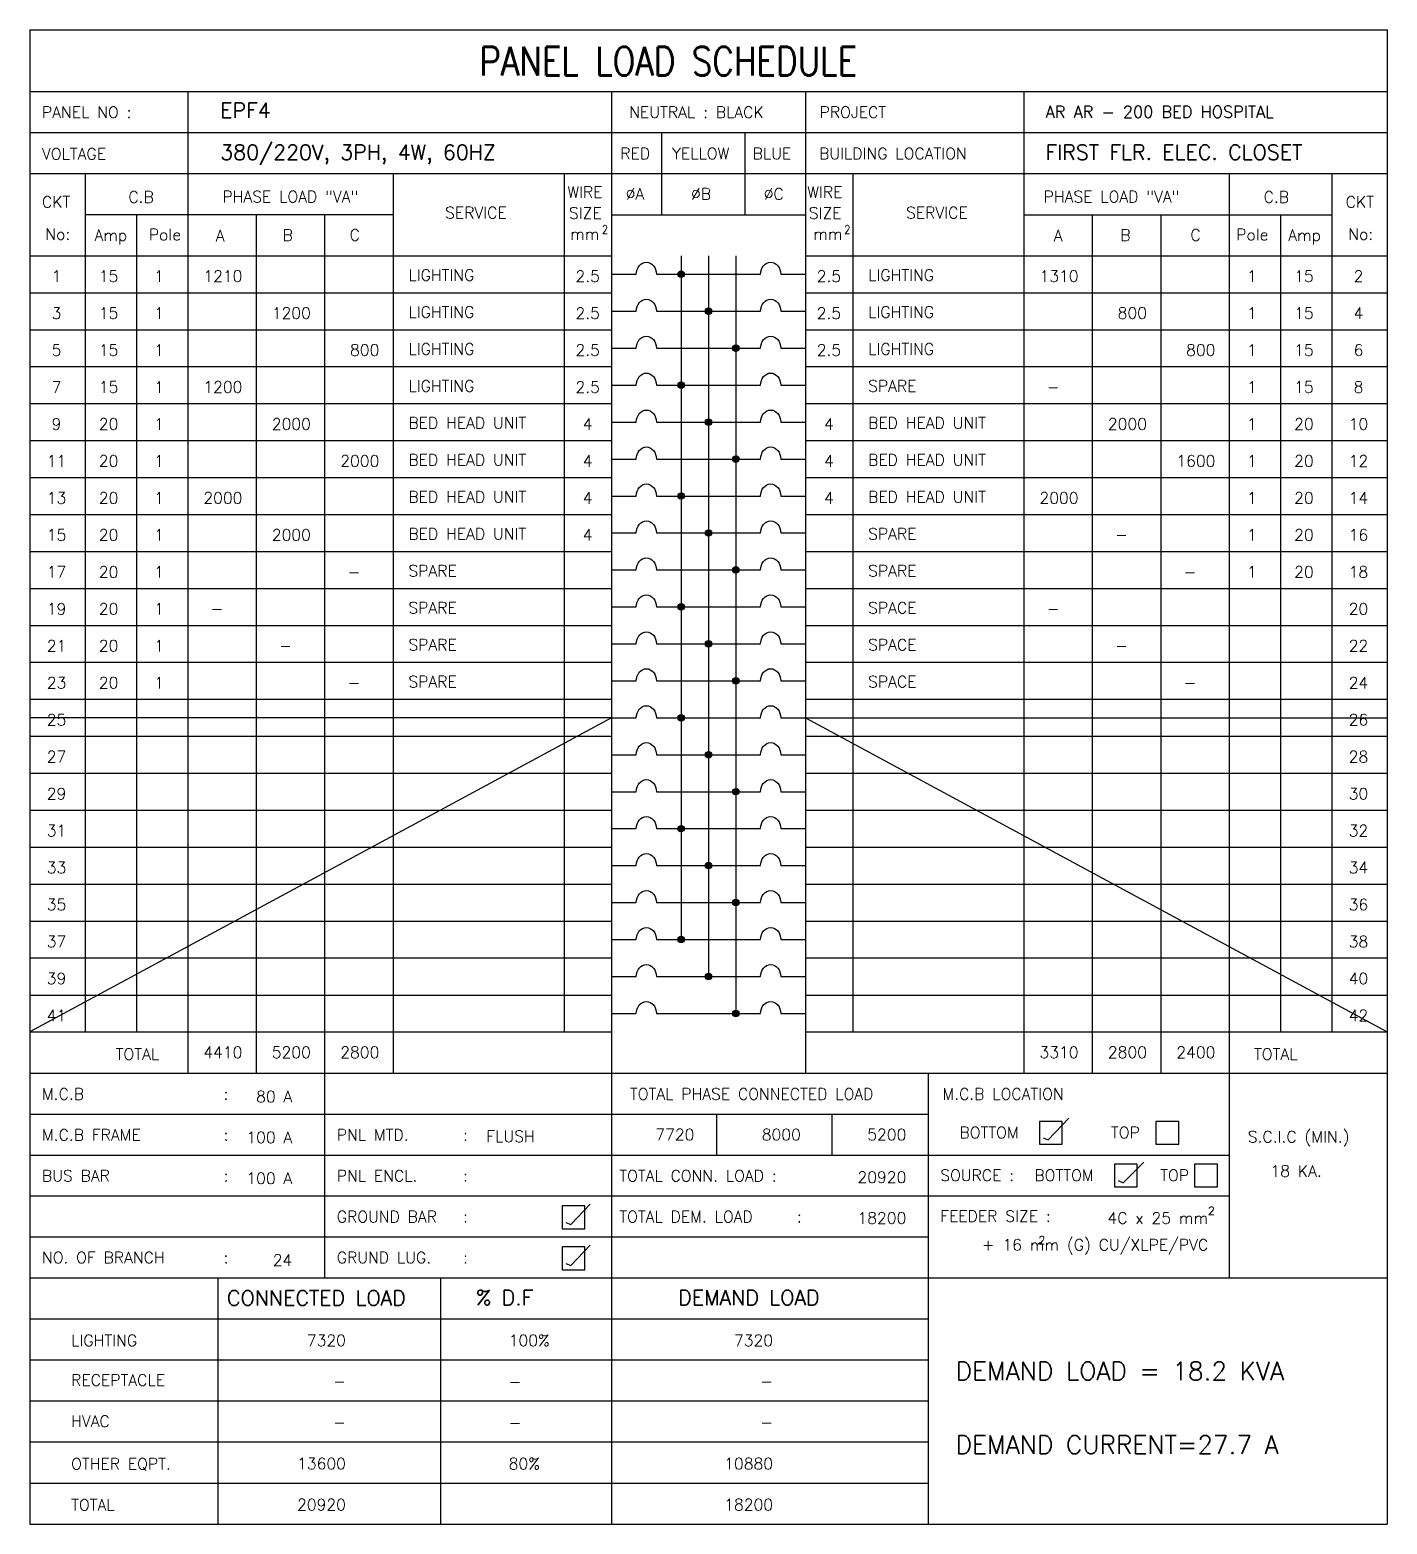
# Model space of a CAD drawing. Extents: x -114332 to -114222, y 51618 to 51715.
# Drawn here: x -114319.89 to -114299.1, y 51654.82 to 51677.7 of the extents above; entities that cross this region are included whole.
import ezdxf
from ezdxf.enums import TextEntityAlignment as Align

# ---------------------------------------------------------------- set-up
doc = ezdxf.new("R2010")
doc.units = 0
doc.header["$MEASUREMENT"] = 0
doc.layers.add('E-TXT', color=2, linetype='CONTINUOUS')
doc.layers.add('PANEL', color=2, linetype='CONTINUOUS')
doc.styles.add('ROMANS', font='ROMANS.shx', dxfattribs={"height": 0.4})
pattern_1 = [(315, (90723.014225, 53710.787966), (0.00864749998874, 0.00864749998874), [])]
pattern_2 = [(315, (90723.014225, 53712.486107), (0.00864749998874, 0.00864749998874), [])]
pattern_3 = [(315, (90723.014225, 53714.184249), (0.00864749998874, 0.00864749998874), [])]
pattern_4 = [(315, (90723.014225, 53715.88239), (0.00864749998874, 0.00864749998874), [])]
pattern_5 = [(315, (90723.014225, 53717.580531), (0.00864749998874, 0.00864749998874), [])]
pattern_6 = [(315, (90723.014225, 53719.278672), (0.00864749998874, 0.00864749998874), [])]

msp = doc.modelspace()

# ---------------------------------------------------------------- hatches: boundary and pattern name
at = {"layer": 'PANEL', "linetype": 'Continuous'}
h = msp.add_hatch(dxfattribs=at)
h.set_pattern_fill('ANSI31', color=256, scale=0.068485, angle=406.041, style=0)
h.set_pattern_definition([(91.040959325, (90723.014225, 53719.278672), (-0.00855917542476, -0.00015552164567), [])])
h.paths.add_polyline_path([(-114309.962, 51673.96, 1), (-114309.865, 51673.96, 1)])
h = msp.add_hatch(dxfattribs=at)
h.set_pattern_fill('ANSI31', color=256, scale=0.097835, angle=270, style=0)
h.set_pattern_definition(pattern_6)
h.paths.add_polyline_path([(-114309.543, 51673.394, 1), (-114309.445, 51673.394, 1)])
h = msp.add_hatch(dxfattribs=at)
h.set_pattern_fill('ANSI31', color=256, scale=0.097835, angle=270, style=0)
h.set_pattern_definition(pattern_6)
h.paths.add_polyline_path([(-114309.026, 51672.828, 1), (-114309.124, 51672.828, 1)])
h = msp.add_hatch(dxfattribs=at)
h.set_pattern_fill('ANSI31', color=256, scale=0.097835, angle=270, style=0)
h.set_pattern_definition(pattern_6)
h.paths.add_polyline_path([(-114309.865, 51672.262, 1), (-114309.962, 51672.262, 1)])
h = msp.add_hatch(dxfattribs=at)
h.set_pattern_fill('ANSI31', color=256, scale=0.097835, angle=270, style=0)
h.set_pattern_definition(pattern_6)
h.paths.add_polyline_path([(-114309.445, 51671.696, 1), (-114309.543, 51671.696, 1)])
h = msp.add_hatch(dxfattribs=at)
h.set_pattern_fill('ANSI31', color=256, scale=0.097835, angle=270, style=0)
h.set_pattern_definition(pattern_6)
h.paths.add_polyline_path([(-114309.026, 51671.13, 1), (-114309.124, 51671.13, 1)])
h = msp.add_hatch(dxfattribs=at)
h.set_pattern_fill('ANSI31', color=256, scale=0.097835, angle=270, style=0)
h.set_pattern_definition(pattern_5)
h.paths.add_polyline_path([(-114309.865, 51670.564, 1), (-114309.962, 51670.564, 1)])
h = msp.add_hatch(dxfattribs=at)
h.set_pattern_fill('ANSI31', color=256, scale=0.097835, angle=270, style=0)
h.set_pattern_definition(pattern_5)
h.paths.add_polyline_path([(-114309.445, 51669.998, 1), (-114309.543, 51669.998, 1)])
h = msp.add_hatch(dxfattribs=at)
h.set_pattern_fill('ANSI31', color=256, scale=0.097835, angle=270, style=0)
h.set_pattern_definition(pattern_5)
h.paths.add_polyline_path([(-114309.026, 51669.432, 1), (-114309.124, 51669.432, 1)])
h = msp.add_hatch(dxfattribs=at)
h.set_pattern_fill('ANSI31', color=256, scale=0.097835, angle=270, style=0)
h.set_pattern_definition(pattern_4)
h.paths.add_polyline_path([(-114309.865, 51668.866, 1), (-114309.962, 51668.866, 1)])
h = msp.add_hatch(dxfattribs=at)
h.set_pattern_fill('ANSI31', color=256, scale=0.097835, angle=270, style=0)
h.set_pattern_definition(pattern_4)
h.paths.add_polyline_path([(-114309.445, 51668.3, 1), (-114309.543, 51668.3, 1)])
h = msp.add_hatch(dxfattribs=at)
h.set_pattern_fill('ANSI31', color=256, scale=0.097835, angle=270, style=0)
h.set_pattern_definition(pattern_4)
h.paths.add_polyline_path([(-114309.026, 51667.734, 1), (-114309.124, 51667.734, 1)])
h = msp.add_hatch(dxfattribs=at)
h.set_pattern_fill('ANSI31', color=256, scale=0.097835, angle=270, style=0)
h.set_pattern_definition(pattern_3)
h.paths.add_polyline_path([(-114309.865, 51667.168, 1), (-114309.962, 51667.168, 1)])
h = msp.add_hatch(dxfattribs=at)
h.set_pattern_fill('ANSI31', color=256, scale=0.097835, angle=270, style=0)
h.set_pattern_definition(pattern_3)
h.paths.add_polyline_path([(-114309.445, 51666.602, 1), (-114309.543, 51666.602, 1)])
h = msp.add_hatch(dxfattribs=at)
h.set_pattern_fill('ANSI31', color=256, scale=0.097835, angle=270, style=0)
h.set_pattern_definition(pattern_3)
h.paths.add_polyline_path([(-114309.026, 51666.036, 1), (-114309.124, 51666.036, 1)])
h = msp.add_hatch(dxfattribs=at)
h.set_pattern_fill('ANSI31', color=256, scale=0.097835, angle=270, style=0)
h.set_pattern_definition(pattern_2)
h.paths.add_polyline_path([(-114309.865, 51665.47, 1), (-114309.962, 51665.47, 1)])
h = msp.add_hatch(dxfattribs=at)
h.set_pattern_fill('ANSI31', color=256, scale=0.097835, angle=270, style=0)
h.set_pattern_definition(pattern_2)
h.paths.add_polyline_path([(-114309.445, 51664.904, 1), (-114309.543, 51664.904, 1)])
h = msp.add_hatch(dxfattribs=at)
h.set_pattern_fill('ANSI31', color=256, scale=0.097835, angle=270, style=0)
h.set_pattern_definition(pattern_2)
h.paths.add_polyline_path([(-114309.026, 51664.338, 1), (-114309.124, 51664.338, 1)])
h = msp.add_hatch(dxfattribs=at)
h.set_pattern_fill('ANSI31', color=256, scale=0.097835, angle=270, style=0)
h.set_pattern_definition(pattern_1)
h.paths.add_polyline_path([(-114309.865, 51663.772, 1), (-114309.962, 51663.772, 1)])
h = msp.add_hatch(dxfattribs=at)
h.set_pattern_fill('ANSI31', color=256, scale=0.097835, angle=270, style=0)
h.set_pattern_definition(pattern_1)
h.paths.add_polyline_path([(-114309.445, 51663.205, 1), (-114309.543, 51663.205, 1)])
h = msp.add_hatch(dxfattribs=at)
h.set_pattern_fill('ANSI31', color=256, scale=0.097835, angle=270, style=0)
h.set_pattern_definition(pattern_1)
h.paths.add_polyline_path([(-114309.026, 51662.639, 1), (-114309.124, 51662.639, 1)])

# ---------------------------------------------------------------- linework, layer by layer
at = {"layer": 'PANEL', "color": 6}
for p, q in [((-114319.889, 51677.703), (-114299.099, 51677.703)), ((-114319.889, 51677.703), (-114319.889, 51654.819)), ((-114299.099, 51677.703), (-114299.099, 51654.819)), ((-114319.889, 51654.819), (-114299.099, 51654.819))]:
    msp.add_line(p, q, dxfattribs=at)
at = {"layer": 'PANEL', "color": 2}
for p, q in [((-114319.889, 51676.759), (-114299.099, 51676.759)), ((-114310.979, 51676.759), (-114310.979, 51661.723)), ((-114308.009, 51676.759), (-114308.009, 51661.723)), ((-114319.889, 51675.501), (-114299.099, 51675.501)), ((-114310.979, 51674.869), (-114308.009, 51674.869)), ((-114319.889, 51661.723), (-114299.099, 51661.723))]:
    msp.add_line(p, q, dxfattribs=at)
at = {"layer": 'PANEL', "color": 11}
for p, q in [((-114317.47, 51676.759), (-114317.47, 51661.723)), ((-114304.663, 51676.759), (-114304.663, 51661.723)), ((-114319.042, 51675.501), (-114319.042, 51662.356)), ((-114314.325, 51675.501), (-114314.325, 51661.723)), ((-114311.705, 51675.501), (-114311.705, 51662.356)), ((-114307.284, 51675.501), (-114307.284, 51662.356)), ((-114301.518, 51675.501), (-114301.518, 51658.593)), ((-114299.946, 51675.501), (-114299.946, 51662.356)), ((-114314.325, 51674.872), (-114319.042, 51674.872)), ((-114318.256, 51674.872), (-114318.256, 51662.356)), ((-114316.422, 51674.872), (-114316.422, 51661.723)), ((-114315.374, 51674.872), (-114315.374, 51658.593)), ((-114304.663, 51674.872), (-114299.946, 51674.872)), ((-114303.615, 51674.872), (-114303.615, 51661.723)), ((-114302.567, 51674.872), (-114302.567, 51661.723)), ((-114300.732, 51674.872), (-114300.732, 51662.356)), ((-114319.889, 51674.243), (-114310.979, 51674.243)), ((-114308.009, 51674.243), (-114299.099, 51674.243)), ((-114319.889, 51673.677), (-114310.979, 51673.677)), ((-114308.009, 51673.677), (-114299.099, 51673.677)), ((-114319.889, 51673.111), (-114310.979, 51673.111)), ((-114308.009, 51673.111), (-114299.099, 51673.111)), ((-114319.889, 51672.545), (-114310.979, 51672.545)), ((-114308.009, 51672.545), (-114299.099, 51672.545)), ((-114319.889, 51671.979), (-114310.979, 51671.979)), ((-114308.009, 51671.979), (-114299.099, 51671.979)), ((-114319.889, 51671.413), (-114310.979, 51671.413)), ((-114308.009, 51671.413), (-114299.099, 51671.413)), ((-114319.889, 51670.847), (-114310.979, 51670.847)), ((-114308.009, 51670.847), (-114299.099, 51670.847)), ((-114319.889, 51670.281), (-114310.979, 51670.281)), ((-114308.009, 51670.281), (-114299.099, 51670.281)), ((-114319.889, 51669.715), (-114310.979, 51669.715)), ((-114308.009, 51669.715), (-114299.099, 51669.715)), ((-114319.889, 51669.149), (-114310.979, 51669.149)), ((-114308.009, 51669.149), (-114299.099, 51669.149)), ((-114319.889, 51668.583), (-114310.979, 51668.583)), ((-114308.009, 51668.583), (-114299.099, 51668.583)), ((-114319.889, 51668.017), (-114310.979, 51668.017)), ((-114308.009, 51668.017), (-114299.099, 51668.017)), ((-114319.889, 51667.451), (-114310.979, 51667.451)), ((-114308.009, 51667.451), (-114299.099, 51667.451)), ((-114319.889, 51666.885), (-114310.979, 51666.885)), ((-114308.009, 51666.885), (-114299.099, 51666.885)), ((-114319.889, 51666.319), (-114310.979, 51666.319)), ((-114308.009, 51666.319), (-114299.099, 51666.319)), ((-114319.889, 51665.753), (-114310.979, 51665.753)), ((-114308.009, 51665.753), (-114299.099, 51665.753)), ((-114319.889, 51665.187), (-114310.979, 51665.187)), ((-114308.009, 51665.187), (-114299.099, 51665.187)), ((-114319.889, 51664.621), (-114310.979, 51664.621)), ((-114308.009, 51664.621), (-114299.099, 51664.621)), ((-114319.889, 51664.055), (-114310.979, 51664.055)), ((-114308.009, 51664.055), (-114299.099, 51664.055)), ((-114319.889, 51663.489), (-114310.979, 51663.489)), ((-114308.009, 51663.489), (-114299.099, 51663.489)), ((-114319.889, 51662.922), (-114310.979, 51662.922)), ((-114308.009, 51662.922), (-114299.099, 51662.922)), ((-114319.889, 51662.356), (-114310.979, 51662.356)), ((-114308.009, 51662.356), (-114299.099, 51662.356)), ((-114310.979, 51661.723), (-114310.979, 51654.819)), ((-114306.128, 51661.723), (-114306.128, 51658.593)), ((-114319.889, 51661.097), (-114306.128, 51661.097)), ((-114309.373, 51661.097), (-114309.373, 51660.471)), ((-114307.603, 51661.097), (-114307.603, 51660.471)), ((-114319.889, 51660.471), (-114301.518, 51660.471)), ((-114319.889, 51659.845), (-114301.518, 51659.845)), ((-114319.889, 51659.219), (-114306.128, 51659.219)), ((-114319.889, 51658.593), (-114299.099, 51658.593)), ((-114317.008, 51658.593), (-114317.008, 51654.819)), ((-114313.6, 51658.593), (-114313.6, 51654.819)), ((-114306.128, 51658.593), (-114306.128, 51654.819)), ((-114319.889, 51657.964), (-114306.128, 51657.964)), ((-114319.889, 51657.335), (-114306.128, 51657.335)), ((-114319.889, 51656.706), (-114306.128, 51656.706)), ((-114319.889, 51656.077), (-114306.128, 51656.077)), ((-114319.889, 51655.448), (-114306.128, 51655.448))]:
    msp.add_line(p, q, dxfattribs=at)
at = {"layer": 'PANEL'}
for p, q in [((-114319.889, 51676.133), (-114299.099, 51676.133)), ((-114310.209, 51674.869), (-114310.209, 51676.133)), ((-114308.933, 51674.869), (-114308.933, 51676.133)), ((-114309.914, 51674.243), (-114309.914, 51663.772)), ((-114309.494, 51674.243), (-114309.494, 51663.205)), ((-114309.075, 51674.243), (-114309.075, 51662.639)), ((-114310.979, 51673.96), (-114310.6, 51673.96)), ((-114310.292, 51673.96), (-114308.696, 51673.96)), ((-114308.388, 51673.96), (-114308.009, 51673.96)), ((-114310.979, 51673.394), (-114310.6, 51673.394)), ((-114310.292, 51673.394), (-114308.696, 51673.394)), ((-114308.388, 51673.394), (-114308.009, 51673.394)), ((-114310.979, 51672.828), (-114310.6, 51672.828)), ((-114310.292, 51672.828), (-114308.696, 51672.828)), ((-114308.388, 51672.828), (-114308.009, 51672.828)), ((-114310.979, 51672.262), (-114310.6, 51672.262)), ((-114310.292, 51672.262), (-114308.696, 51672.262)), ((-114308.388, 51672.262), (-114308.009, 51672.262)), ((-114310.979, 51671.696), (-114310.6, 51671.696)), ((-114310.292, 51671.696), (-114308.696, 51671.696)), ((-114308.388, 51671.696), (-114308.009, 51671.696)), ((-114310.979, 51671.13), (-114310.6, 51671.13)), ((-114310.292, 51671.13), (-114308.696, 51671.13)), ((-114308.388, 51671.13), (-114308.009, 51671.13)), ((-114310.979, 51670.564), (-114310.6, 51670.564)), ((-114310.292, 51670.564), (-114308.696, 51670.564)), ((-114308.388, 51670.564), (-114308.009, 51670.564)), ((-114310.979, 51669.998), (-114310.6, 51669.998)), ((-114310.292, 51669.998), (-114308.696, 51669.998)), ((-114308.388, 51669.998), (-114308.009, 51669.998)), ((-114310.979, 51669.432), (-114310.6, 51669.432)), ((-114310.292, 51669.432), (-114308.696, 51669.432)), ((-114308.388, 51669.432), (-114308.009, 51669.432)), ((-114310.979, 51668.866), (-114310.6, 51668.866)), ((-114310.292, 51668.866), (-114308.696, 51668.866)), ((-114308.388, 51668.866), (-114308.009, 51668.866)), ((-114310.979, 51668.3), (-114310.6, 51668.3)), ((-114310.292, 51668.3), (-114308.696, 51668.3)), ((-114308.388, 51668.3), (-114308.009, 51668.3)), ((-114310.979, 51667.734), (-114310.6, 51667.734)), ((-114310.292, 51667.734), (-114308.696, 51667.734)), ((-114308.388, 51667.734), (-114308.009, 51667.734)), ((-114310.979, 51667.168), (-114310.6, 51667.168)), ((-114310.292, 51667.168), (-114308.696, 51667.168)), ((-114308.388, 51667.168), (-114308.009, 51667.168)), ((-114310.979, 51666.602), (-114310.6, 51666.602)), ((-114310.292, 51666.602), (-114308.696, 51666.602)), ((-114308.388, 51666.602), (-114308.009, 51666.602)), ((-114310.979, 51666.036), (-114310.6, 51666.036)), ((-114310.292, 51666.036), (-114308.696, 51666.036)), ((-114308.388, 51666.036), (-114308.009, 51666.036)), ((-114310.979, 51665.47), (-114310.6, 51665.47)), ((-114310.292, 51665.47), (-114308.696, 51665.47)), ((-114308.388, 51665.47), (-114308.009, 51665.47)), ((-114310.979, 51664.904), (-114310.6, 51664.904)), ((-114310.292, 51664.904), (-114308.696, 51664.904)), ((-114308.388, 51664.904), (-114308.009, 51664.904)), ((-114310.979, 51664.338), (-114310.6, 51664.338)), ((-114310.292, 51664.338), (-114308.696, 51664.338)), ((-114308.388, 51664.338), (-114308.009, 51664.338)), ((-114310.979, 51663.772), (-114310.6, 51663.772)), ((-114310.292, 51663.772), (-114308.696, 51663.772)), ((-114308.388, 51663.772), (-114308.009, 51663.772)), ((-114310.979, 51663.205), (-114310.6, 51663.205)), ((-114310.292, 51663.205), (-114308.696, 51663.205)), ((-114308.388, 51663.205), (-114308.009, 51663.205)), ((-114310.979, 51662.639), (-114310.6, 51662.639)), ((-114310.292, 51662.639), (-114308.696, 51662.639)), ((-114308.388, 51662.639), (-114308.009, 51662.639)), ((-114304.291, 51660.704), (-114303.973, 51661.036)), ((-114304.367, 51660.734), (-114304.291, 51660.704)), ((-114303.144, 51660.048), (-114302.825, 51660.361)), ((-114303.22, 51660.079), (-114303.144, 51660.048)), ((-114311.604, 51659.408), (-114311.305, 51659.72)), ((-114311.68, 51659.438), (-114311.604, 51659.408)), ((-114311.604, 51658.78), (-114311.305, 51659.093)), ((-114311.68, 51658.811), (-114311.604, 51658.78))]:
    msp.add_line(p, q, dxfattribs=at)
at = {"layer": 'PANEL', "color": 7}
for p, q in [((-114310.979, 51667.168), (-114319.889, 51662.356)), ((-114310.979, 51667.168), (-114319.889, 51667.168)), ((-114308.009, 51667.168), (-114299.099, 51662.356)), ((-114308.009, 51667.168), (-114299.099, 51667.168))]:
    msp.add_line(p, q, dxfattribs=at)
at = {"layer": 'PANEL', "color": 11}
for points in [[(-114304.075, 51660.987), (-114304.424, 51660.987), (-114304.424, 51660.638), (-114304.075, 51660.638)], [(-114302.29, 51660.987), (-114302.64, 51660.987), (-114302.64, 51660.638), (-114302.29, 51660.638)], [(-114302.927, 51660.332), (-114303.277, 51660.332), (-114303.277, 51659.982), (-114302.927, 51659.982)], [(-114301.7, 51660.332), (-114302.05, 51660.332), (-114302.05, 51659.982), (-114301.7, 51659.982)], [(-114311.387, 51659.691), (-114311.737, 51659.691), (-114311.737, 51659.342), (-114311.387, 51659.342)], [(-114311.387, 51659.064), (-114311.737, 51659.064), (-114311.737, 51658.714), (-114311.387, 51658.714)]]:
    msp.add_lwpolyline(points, close=True, dxfattribs=at)
at = {"layer": 'PANEL'}
for centre in [(-114309.914, 51673.96), (-114309.494, 51673.394), (-114309.075, 51672.828), (-114309.914, 51672.262), (-114309.494, 51671.696), (-114309.075, 51671.13), (-114309.914, 51670.564), (-114309.494, 51669.998), (-114309.075, 51669.432), (-114309.914, 51668.866), (-114309.494, 51668.3), (-114309.075, 51667.734), (-114309.914, 51667.168), (-114309.494, 51666.602), (-114309.075, 51666.036), (-114309.914, 51665.47), (-114309.494, 51664.904), (-114309.075, 51664.338), (-114309.914, 51663.772), (-114309.494, 51663.205), (-114309.075, 51662.639)]:
    msp.add_circle(centre, 0.0489, dxfattribs=at)
at = {"layer": 'PANEL', "extrusion": (0, 0, -1)}
for centre in [(-114310.446, 51673.96), (-114308.542, 51673.96), (-114310.446, 51673.394), (-114308.542, 51673.394), (-114310.446, 51672.828), (-114308.542, 51672.828), (-114310.446, 51672.262), (-114308.542, 51672.262), (-114310.446, 51671.696), (-114308.542, 51671.696), (-114310.446, 51671.13), (-114308.542, 51671.13), (-114310.446, 51670.564), (-114308.542, 51670.564), (-114310.446, 51669.998), (-114308.542, 51669.998), (-114310.446, 51669.432), (-114308.542, 51669.432), (-114310.446, 51668.866), (-114308.542, 51668.866), (-114310.446, 51668.3), (-114308.542, 51668.3), (-114310.446, 51667.734), (-114308.542, 51667.734), (-114310.446, 51667.168), (-114308.542, 51667.168), (-114310.446, 51666.602), (-114308.542, 51666.602), (-114310.446, 51666.036), (-114308.542, 51666.036), (-114310.446, 51665.47), (-114308.542, 51665.47), (-114310.446, 51664.904), (-114308.542, 51664.904), (-114310.446, 51664.338), (-114308.542, 51664.338), (-114310.446, 51663.772), (-114308.542, 51663.772), (-114310.446, 51663.205), (-114308.542, 51663.205), (-114310.446, 51662.639), (-114308.542, 51662.639)]:
    msp.add_ellipse(centre, major_axis=(0, 0.185), ratio=0.833333, start_param=-1.570796, end_param=1.570796, dxfattribs=at)

# ---------------------------------------------------------------- texts
at = {"layer": 'E-TXT', "style": 'ROMANS'}
for s, height, p in [('EPF4', 0.2306, (-114316.972, 51676.355)), ('AR AR - 200 BED HOSPITAL', 0.18169, (-114304.331, 51676.356)), ('380/220V, 3PH, 4W, 60HZ', 0.23061, (-114316.972, 51675.714)), ('FIRST FLR. ELEC. CLOSET', 0.23061, (-114304.331, 51675.714)), ('15', 0.1747, (-114318.834, 51673.844)), ('15', 0.1747, (-114300.524, 51673.844)), ('15', 0.1747, (-114318.834, 51673.278)), ('15', 0.1747, (-114300.524, 51673.278)), ('15', 0.1747, (-114318.834, 51672.712)), ('15', 0.1747, (-114300.524, 51672.712)), ('15', 0.1747, (-114318.834, 51672.146)), ('15', 0.1747, (-114300.524, 51672.146)), ('20', 0.1747, (-114318.834, 51671.58)), ('20', 0.1747, (-114300.524, 51671.58)), ('20', 0.1747, (-114318.834, 51671.014)), ('20', 0.1747, (-114300.524, 51671.014)), ('20', 0.1747, (-114318.834, 51670.448)), ('20', 0.1747, (-114300.524, 51670.448)), ('20', 0.1747, (-114318.834, 51669.882)), ('20', 0.1747, (-114300.524, 51669.882)), ('20', 0.1747, (-114318.834, 51669.315)), ('20', 0.1747, (-114300.524, 51669.315)), ('20', 0.1747, (-114318.834, 51668.749)), ('20', 0.1747, (-114318.834, 51668.183)), ('20', 0.1747, (-114318.834, 51667.617))]:
    msp.add_text(s, height=height, dxfattribs=at).set_placement(p)
for s, height, p in [('1', 0.175, (-114317.909, 51673.93)), ('2.5', 0.1747, (-114311.345, 51673.93)), ('2.5', 0.1747, (-114307.65, 51673.93)), ('1', 0.175, (-114301.171, 51673.93)), ('1', 0.175, (-114317.909, 51673.364)), ('2.5', 0.1747, (-114311.345, 51673.364)), ('2.5', 0.1747, (-114307.65, 51673.364)), ('1', 0.175, (-114301.171, 51673.364)), ('1', 0.175, (-114317.909, 51672.798)), ('2.5', 0.1747, (-114311.345, 51672.798)), ('2.5', 0.1747, (-114307.65, 51672.798)), ('1', 0.175, (-114301.171, 51672.798)), ('1', 0.175, (-114317.909, 51672.232)), ('2.5', 0.1747, (-114311.345, 51672.232)), ('1', 0.175, (-114301.171, 51672.232)), ('1', 0.175, (-114317.909, 51671.666)), ('4', 0.175, (-114311.345, 51671.666)), ('4', 0.175, (-114307.65, 51671.666)), ('4', 0.175, (-114307.65, 51671.666)), ('1', 0.175, (-114301.171, 51671.666)), ('1', 0.175, (-114317.909, 51671.1)), ('4', 0.175, (-114311.345, 51671.1)), ('4', 0.175, (-114307.65, 51671.1)), ('4', 0.175, (-114307.65, 51671.1)), ('1', 0.175, (-114301.171, 51671.1)), ('1', 0.175, (-114317.909, 51670.534)), ('4', 0.175, (-114311.345, 51670.534)), ('4', 0.175, (-114307.65, 51670.534)), ('1', 0.175, (-114301.171, 51670.534)), ('1', 0.175, (-114317.909, 51669.968)), ('4', 0.175, (-114311.345, 51669.968)), ('4', 0.175, (-114311.345, 51669.968)), ('1', 0.175, (-114301.171, 51669.968)), ('1', 0.175, (-114317.909, 51669.402)), ('1', 0.175, (-114301.171, 51669.402)), ('1', 0.175, (-114317.909, 51668.836)), ('1', 0.175, (-114317.909, 51668.27)), ('1', 0.175, (-114317.909, 51667.704))]:
    msp.add_text(s, height=height, dxfattribs=at).set_placement(p, align=Align.MIDDLE)
for s, height, p in [('1210', 0.1747, (-114316.633, 51673.844)), ('1310', 0.1747, (-114303.826, 51673.844)), ('1200', 0.1747, (-114315.585, 51673.278)), ('800', 0.1747, (-114302.778, 51673.278)), ('800', 0.1747, (-114314.536, 51672.712)), ('800', 0.1747, (-114301.729, 51672.712)), ('1200', 0.1747, (-114316.633, 51672.146)), ('-', 0.175, (-114304.118, 51672.146)), ('2000', 0.1747, (-114315.585, 51671.58)), ('2000', 0.1747, (-114302.778, 51671.58)), ('2000', 0.1747, (-114314.536, 51671.014)), ('1600', 0.1747, (-114301.729, 51671.014)), ('2000', 0.1747, (-114316.633, 51670.448)), ('2000', 0.1747, (-114303.826, 51670.448)), ('2000', 0.1747, (-114315.585, 51669.882)), ('-', 0.175, (-114303.07, 51669.882)), ('-', 0.175, (-114314.828, 51669.315)), ('-', 0.175, (-114302.021, 51669.315)), ('-', 0.175, (-114316.925, 51668.749)), ('-', 0.175, (-114304.118, 51668.749)), ('-', 0.175, (-114315.877, 51668.183)), ('-', 0.175, (-114303.07, 51668.183)), ('-', 0.175, (-114314.828, 51667.617)), ('-', 0.175, (-114302.021, 51667.617)), ('4410', 0.1747, (-114316.633, 51661.957)), ('5200', 0.1747, (-114315.585, 51661.957)), ('2800', 0.1747, (-114314.536, 51661.957)), ('3310', 0.1747, (-114303.826, 51661.957)), ('2800', 0.1747, (-114302.778, 51661.957)), ('2400', 0.1747, (-114301.729, 51661.957)), ('80 A', 0.1747, (-114315.87, 51661.28)), ('100 A', 0.1747, (-114315.87, 51660.654)), ('FLUSH', 0.1747, (-114312.156, 51660.671)), ('7720', 0.1747, (-114309.71, 51660.698)), ('8000', 0.1747, (-114308.08, 51660.698)), ('5200', 0.1747, (-114306.464, 51660.698)), ('100 A', 0.1747, (-114315.87, 51660.028)), ('20920', 0.1747, (-114306.464, 51660.045)), ('2', 0.122, (-114301.739, 51659.558)), ('18200', 0.1747, (-114306.464, 51659.419)), ('4C x 25 mm', 0.1747, (-114301.84, 51659.419)), ('+ 16 mm (G) CU/XLPE/PVC', 0.17471, (-114301.84, 51659.009)), ('2', 0.122, (-114304.335, 51659.106)), ('24', 0.1747, (-114315.87, 51658.775)), ('7320', 0.1747, (-114315.048, 51657.545)), ('7320', 0.1747, (-114308.505, 51657.545)), ('-', 0.175, (-114315.048, 51656.917)), ('-', 0.175, (-114308.505, 51656.917)), ('-', 0.175, (-114315.048, 51656.288)), ('-', 0.175, (-114308.505, 51656.288)), ('13600', 0.1747, (-114315.048, 51655.659)), ('10880', 0.1747, (-114308.505, 51655.659)), ('20920', 0.1747, (-114315.048, 51655.03)), ('18200', 0.1747, (-114308.505, 51655.03))]:
    msp.add_text(s, height=height, dxfattribs=at).set_placement(p, align=Align.RIGHT)
at = {"layer": 'PANEL', "color": 6, "style": 'ROMANS', "width": 0.833333}
msp.add_text('PANEL LOAD SCHEDULE', height=0.44026, dxfattribs=at).set_placement((-114313.004, 51677.003))
at = {"layer": 'PANEL', "style": 'ROMANS'}
for s, height, p in [('PANEL NO :', 0.1747, (-114319.704, 51676.355)), ('NEUTRAL : BLACK', 0.17471, (-114310.708, 51676.355)), ('PROJECT', 0.1747, (-114307.792, 51676.355)), ('VOLTAGE', 0.1747, (-114319.704, 51675.716)), ('RED', 0.1747, (-114310.845, 51675.722)), ('YELLOW', 0.1747, (-114310.051, 51675.722)), ('BLUE', 0.1747, (-114308.818, 51675.722)), ('BUILDING LOCATION', 0.17471, (-114307.8, 51675.722)), ('C.B', 0.1747, (-114318.38, 51675.056)), ('PHASE LOAD "VA"', 0.17471, (-114316.94, 51675.061)), ('WIRE', 0.1747, (-114311.656, 51675.131)), ('%%CA', 0.1747, (-114310.763, 51675.103)), ('%%CB', 0.1747, (-114309.763, 51675.103)), ('%%CC', 0.1747, (-114308.648, 51675.103)), ('WIRE', 0.1747, (-114307.981, 51675.131)), ('PHASE LOAD "VA"', 0.17471, (-114304.361, 51675.061)), ('C.B', 0.1747, (-114300.991, 51675.056)), ('CKT', 0.1747, (-114319.704, 51674.98)), ('SERVICE', 0.1747, (-114313.528, 51674.816)), ('SIZE', 0.1747, (-114311.631, 51674.81)), ('SIZE', 0.1747, (-114307.957, 51674.81)), ('SERVICE', 0.1747, (-114306.467, 51674.816)), ('CKT', 0.1747, (-114299.734, 51674.98)), ('No:', 0.1747, (-114319.652, 51674.488)), ('Amp', 0.1747, (-114318.899, 51674.473)), ('Pole', 0.1747, (-114318.068, 51674.48)), ('A', 0.175, (-114317.042, 51674.464)), ('B', 0.175, (-114316.018, 51674.472)), ('C', 0.175, (-114314.991, 51674.474)), ('mm', 0.1747, (-114311.614, 51674.489)), ('mm', 0.1747, (-114307.89, 51674.489)), ('A', 0.175, (-114304.206, 51674.464)), ('B', 0.175, (-114303.188, 51674.472)), ('C', 0.175, (-114302.111, 51674.474)), ('Pole', 0.1747, (-114301.411, 51674.48)), ('Amp', 0.1747, (-114300.614, 51674.473)), ('No:', 0.1747, (-114299.694, 51674.488)), ('LIGHTING', 0.1747, (-114314.091, 51673.86)), ('LIGHTING', 0.1747, (-114307.049, 51673.86)), ('LIGHTING', 0.1747, (-114314.091, 51673.294)), ('LIGHTING', 0.1747, (-114307.049, 51673.294)), ('LIGHTING', 0.1747, (-114314.091, 51672.728)), ('LIGHTING', 0.1747, (-114307.049, 51672.728)), ('LIGHTING', 0.1747, (-114314.091, 51672.162)), ('SPARE', 0.1747, (-114307.049, 51672.162)), ('BED HEAD UNIT', 0.17471, (-114314.091, 51671.596)), ('BED HEAD UNIT', 0.17471, (-114307.049, 51671.596)), ('BED HEAD UNIT', 0.17471, (-114314.091, 51671.03)), ('BED HEAD UNIT', 0.17471, (-114307.049, 51671.03)), ('BED HEAD UNIT', 0.17471, (-114314.091, 51670.463)), ('BED HEAD UNIT', 0.17471, (-114307.049, 51670.463)), ('BED HEAD UNIT', 0.17471, (-114314.091, 51669.897)), ('SPARE', 0.1747, (-114307.049, 51669.897)), ('SPARE', 0.1747, (-114314.091, 51669.331)), ('SPARE', 0.1747, (-114307.049, 51669.331)), ('SPARE', 0.1747, (-114314.091, 51668.765)), ('SPACE', 0.1747, (-114307.049, 51668.765)), ('SPARE', 0.1747, (-114314.091, 51668.199)), ('SPACE', 0.1747, (-114307.049, 51668.199)), ('SPARE', 0.1747, (-114314.091, 51667.633)), ('SPACE', 0.1747, (-114307.049, 51667.633)), ('TOTAL', 0.1747, (-114318.575, 51661.93)), ('TOTAL', 0.1747, (-114301.138, 51661.93)), ('M.C.B', 0.1747, (-114319.704, 51661.319)), ('TOTAL PHASE CONNECTED LOAD', 0.17471, (-114310.697, 51661.319)), ('M.C.B LOCATION', 0.17471, (-114305.911, 51661.319)), (':', 0.175, (-114316.922, 51661.319)), ('M.C.B FRAME', 0.17471, (-114319.704, 51660.693)), (':', 0.175, (-114316.922, 51660.693)), ('PNL MTD.', 0.1747, (-114315.188, 51660.693)), (':', 0.175, (-114313.254, 51660.693)), ('BOTTOM', 0.1747, (-114305.649, 51660.729)), ('TOP', 0.1747, (-114303.329, 51660.729)), ('S.C.I.C (MIN.)', 0.17471, (-114301.233, 51660.663)), ('18 KA.', 0.1747, (-114300.887, 51660.139)), ('BUS BAR', 0.1747, (-114319.704, 51660.067)), (':', 0.175, (-114316.922, 51660.067)), ('PNL ENCL.', 0.1747, (-114315.188, 51660.067)), (':', 0.175, (-114313.254, 51660.067)), ('TOTAL CONN. LOAD :', 0.17471, (-114310.861, 51660.067)), ('SOURCE :', 0.1747, (-114305.944, 51660.074)), ('BOTTOM', 0.1747, (-114304.502, 51660.074)), ('TOP', 0.1747, (-114302.575, 51660.074)), ('GROUND BAR', 0.1747, (-114315.188, 51659.44)), ('TOTAL DEM. LOAD ', 0.17471, (-114310.861, 51659.44)), ('FEEDER SIZE :', 0.17471, (-114305.944, 51659.448)), (':', 0.175, (-114313.254, 51659.44)), (':', 0.175, (-114308.14, 51659.44)), ('NO. OF BRANCH', 0.17471, (-114319.704, 51658.814)), (':', 0.175, (-114316.922, 51658.814)), ('GRUND LUG.', 0.1747, (-114315.188, 51658.814)), (':', 0.175, (-114313.254, 51658.814)), ('CONNECTED LOAD', 0.23061, (-114316.869, 51658.167)), ('% D.F', 0.2306, (-114313.057, 51658.173)), ('DEMAND LOAD', 0.23061, (-114309.957, 51658.173)), ('LIGHTING', 0.1747, (-114319.257, 51657.544)), ('100%', 0.1747, (-114312.555, 51657.544)), ('RECEPTACLE', 0.1747, (-114319.257, 51656.937)), ('DEMAND LOAD = 18.2 KVA', 0.27953, (-114305.708, 51657.024)), ('-', 0.175, (-114312.555, 51656.915)), ('HVAC', 0.1747, (-114319.257, 51656.307)), ('-', 0.175, (-114312.555, 51656.286)), ('DEMAND CURRENT=27.7 A', 0.27953, (-114305.708, 51655.896)), ('OTHER EQPT.', 0.17471, (-114319.257, 51655.655)), ('80%', 0.1747, (-114312.555, 51655.658)), ('TOTAL', 0.1747, (-114319.257, 51655.026))]:
    msp.add_text(s, height=height, dxfattribs=at).set_placement(p)
at = {"layer": 'PANEL', "style": 'ROMANS', "width": 0.833333}
for p in [(-114311.127, 51674.579), (-114307.414, 51674.579)]:
    msp.add_text('2', height=0.132, dxfattribs=at).set_placement(p)
at = {"layer": 'PANEL', "style": 'ROMANS'}
for s, height, p in [('1', 0.175, (-114319.481, 51673.93)), ('2', 0.175, (-114299.538, 51673.93)), ('3', 0.175, (-114319.481, 51673.364)), ('4', 0.175, (-114299.538, 51673.364)), ('5', 0.175, (-114319.481, 51672.798)), ('6', 0.175, (-114299.538, 51672.798)), ('7', 0.175, (-114319.481, 51672.232)), ('8', 0.175, (-114299.538, 51672.232)), ('9', 0.175, (-114319.481, 51671.666)), ('10', 0.1747, (-114299.538, 51671.666)), ('11', 0.1747, (-114319.481, 51671.1)), ('12', 0.1747, (-114299.538, 51671.1)), ('13', 0.1747, (-114319.481, 51670.534)), ('14', 0.1747, (-114299.538, 51670.534)), ('15', 0.1747, (-114319.481, 51669.968)), ('16', 0.1747, (-114299.538, 51669.968)), ('17', 0.1747, (-114319.481, 51669.402)), ('18', 0.1747, (-114299.538, 51669.402)), ('19', 0.1747, (-114319.481, 51668.836)), ('20', 0.1747, (-114299.538, 51668.836)), ('21', 0.1747, (-114319.481, 51668.27)), ('22', 0.1747, (-114299.538, 51668.27)), ('23', 0.1747, (-114319.481, 51667.704)), ('24', 0.1747, (-114299.538, 51667.704)), ('25', 0.1747, (-114319.481, 51667.138)), ('26', 0.1747, (-114299.538, 51667.138)), ('27', 0.1747, (-114319.481, 51666.572)), ('28', 0.1747, (-114299.538, 51666.572)), ('29', 0.1747, (-114319.481, 51666.005)), ('30', 0.1747, (-114299.538, 51666.005)), ('31', 0.1747, (-114319.481, 51665.439)), ('32', 0.1747, (-114299.538, 51665.439)), ('33', 0.1747, (-114319.481, 51664.873)), ('34', 0.1747, (-114299.538, 51664.873)), ('35', 0.1747, (-114319.481, 51664.307)), ('36', 0.1747, (-114299.538, 51664.307)), ('37', 0.1747, (-114319.481, 51663.741)), ('38', 0.1747, (-114299.538, 51663.741)), ('39', 0.1747, (-114319.481, 51663.175)), ('40', 0.1747, (-114299.538, 51663.175)), ('41', 0.1747, (-114319.481, 51662.609)), ('42', 0.1747, (-114299.538, 51662.609))]:
    msp.add_text(s, height=height, dxfattribs=at).set_placement(p, align=Align.MIDDLE)

doc.saveas('drawing.dxf')
